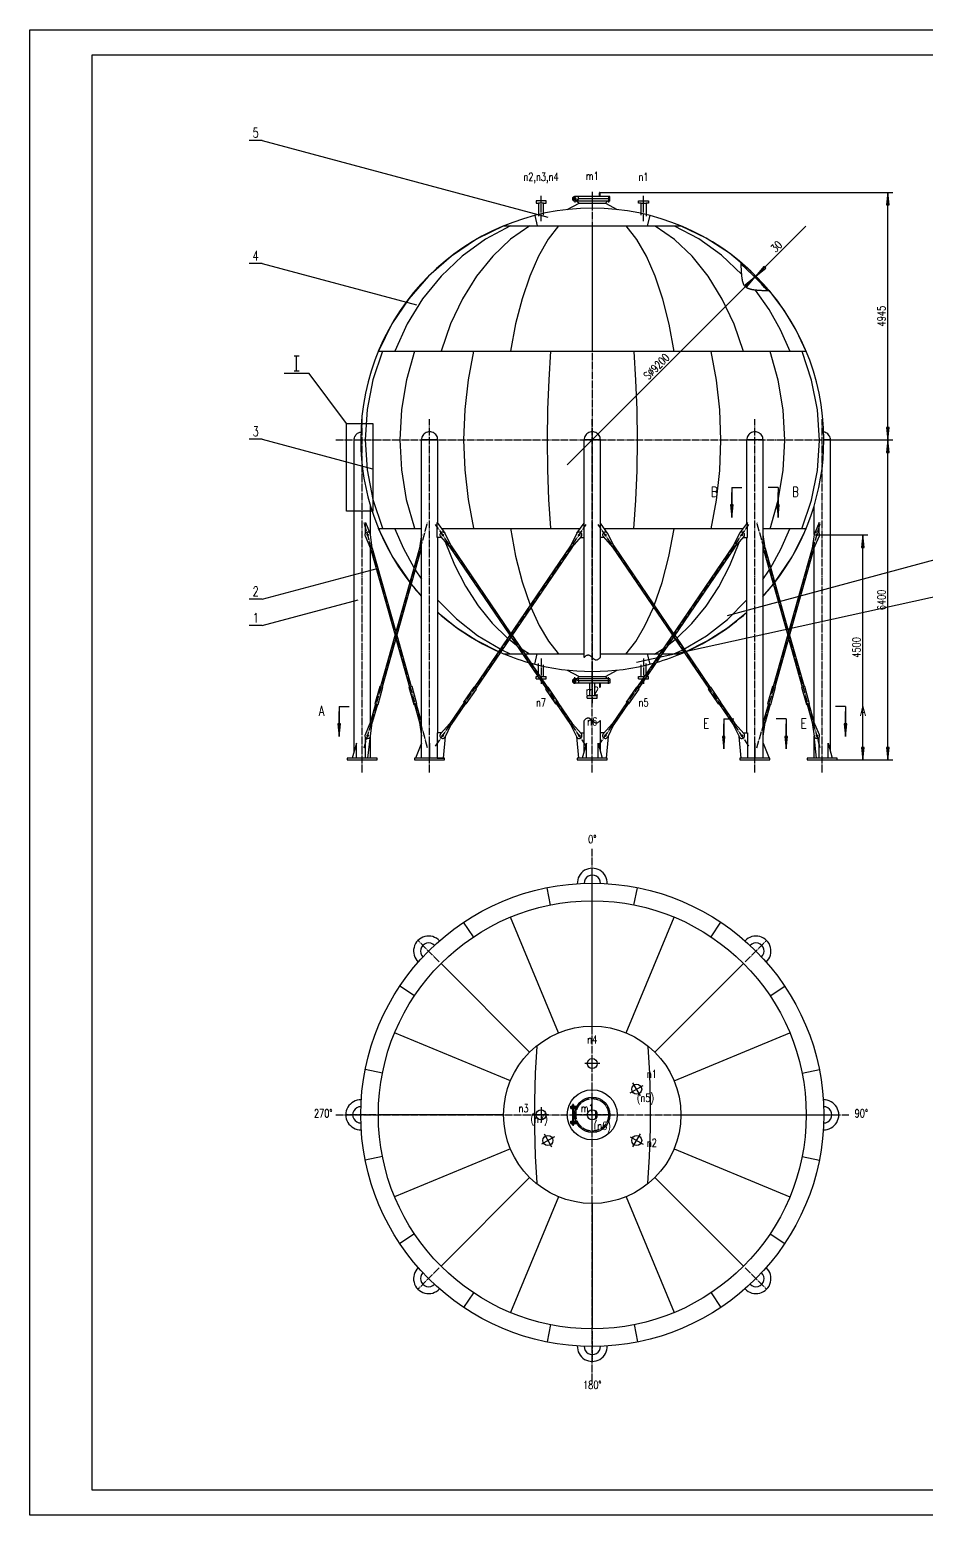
# Model space of a CAD drawing. Extents: x -1250 to 40800, y -500 to 29200.
# Drawn here: x -1250 to 16680, y -500 to 29200 of the extents above; entities that cross this region are included whole.
import ezdxf
from ezdxf.enums import TextEntityAlignment as Align

# ---------------------------------------------------------------- set-up
doc = ezdxf.new("R2010")
doc.units = 0
doc.header["$LTSCALE"] = 30
doc.header["$MEASUREMENT"] = 0
doc.linetypes.add('CENTER', pattern=[6.25, 5, -0.5, 0.25, -0.5])
for name, color, linetype in [('1', 2, 'CONTINUOUS'), ('2', 1, 'CONTINUOUS'), ('4', 2, 'CENTER')]:
    doc.layers.add(name, color=color, linetype=linetype)
doc.styles.add('HZ', font='txt', dxfattribs={"width": 0.75, "bigfont": 'hztxt'})

msp = doc.modelspace()

# ---------------------------------------------------------------- linework, layer by layer
at = {"layer": '1'}
for p, q in [((3400, 26985), (9114, 25454)), ((9648, 25876), (9648, 25745)), ((10150, 25946), (16012, 25946)), ((10325, 25876), (10325, 25745)), ((15912, 21000), (15912, 25946)), ((13273, 24273), (14273, 25273)), ((3400, 24524), (6485, 23697)), ((9500, 20500), (13252, 24252)), ((4138, 22675), (4038, 22675)), ((4088, 22375), (4088, 22675)), ((4138, 22375), (4038, 22375)), ((3400, 21013), (5608, 20422)), ((14762, 21000), (16012, 21000)), ((14762, 21000), (16012, 21000)), ((15912, 14600), (15912, 21000)), ((12790, 20050), (12790, 19450)), ((13715, 20050), (13715, 19450)), ((12790, 19450), (12790, 19450)), ((13715, 19450), (13715, 19450)), ((14438, 19100), (15512, 19100)), ((15412, 14600), (15412, 19100)), ((3400, 17816), (5697, 18431)), ((17100, 18665), (12697, 17485)), ((17100, 17915), (10886, 16546)), ((3400, 17286), (5319, 17800)), ((9648, 16124), (9648, 16255)), ((10325, 16124), (10325, 16255)), ((4937, 15671), (4937, 15071)), ((15062, 15671), (15062, 15071)), ((12628, 15421), (12628, 14821)), ((13878, 15421), (13878, 14821)), ((4937, 15071), (4937, 15071)), ((15062, 15071), (15062, 15071)), ((12628, 14821), (12628, 14821)), ((13878, 14821), (13878, 14821)), ((14438, 14600), (15512, 14600)), ((14762, 14600), (16012, 14600)), ((10000, 8381), (10000, 8681)), ((10150, 8531), (9850, 8531)), ((10758, 7943), (11018, 8093)), ((10758, 7943), (11018, 8093)), ((10963, 7889), (10813, 8148)), ((10963, 7889), (10813, 8148)), ((9125, 7506), (8825, 7506)), ((8975, 7656), (8975, 7356)), ((9242, 7068), (8982, 6918)), ((9037, 7123), (9187, 6864)), ((10758, 7068), (11018, 6918)), ((10813, 6864), (10963, 7123))]:
    msp.add_line(p, q, dxfattribs=at)
for points in [[(-1250, -500), (-1250, 29200), (40800, 29200), (40800, -500)], [(5088, 19575), (5088, 21325), (5612, 21325), (5612, 19575)]]:
    msp.add_lwpolyline(points, close=True, dxfattribs=at)
for points in [[(15912, 25946), (15887, 25696), (15937, 25696), (15912, 25946)], [(13549, 23981), (13538, 23976), (13529, 23977), (13520, 23977), (13509, 23977), (13499, 23978), (13487, 23978), (13476, 23979), (13464, 23979), (13451, 23980), (13439, 23980), (13426, 23981), (13412, 23982), (13399, 23982), (13386, 23983), (13372, 23984), (13358, 23985), (13345, 23986), (13331, 23987), (13318, 23988), (13305, 23989), (13292, 23990), (13279, 23992), (13266, 23993), (13257, 23994), (13248, 23995), (13239, 23996), (13231, 23997), (13222, 23998), (13214, 24000), (13206, 24001), (13198, 24002), (13190, 24004), (13183, 24006), (13175, 24007), (13168, 24009), (13161, 24011), (13154, 24013), (13147, 24014), (13141, 24017), (13134, 24019), (13128, 24021), (13122, 24023), (13116, 24026), (13110, 24028), (13105, 24031), (13099, 24034), (13094, 24037), (13089, 24040), (13084, 24043), (13079, 24047), (13075, 24050), (13070, 24054), (13066, 24058), (13062, 24062), (13058, 24066), (13054, 24070), (13050, 24075), (13047, 24079), (13043, 24084), (13040, 24089), (13037, 24094), (13034, 24099), (13031, 24105), (13028, 24110), (13026, 24116), (13023, 24122), (13021, 24128), (13019, 24134), (13017, 24141), (13015, 24147), (13013, 24154), (13011, 24161), (13009, 24168), (13007, 24175), (13006, 24183), (13004, 24190), (13002, 24198), (13001, 24206), (13000, 24214), (12998, 24222), (12997, 24231), (12996, 24239), (12995, 24248), (12994, 24257), (12993, 24266), (12992, 24279), (12990, 24292), (12989, 24305), (12988, 24318), (12987, 24331), (12986, 24345), (12985, 24358), (12984, 24372), (12983, 24386), (12982, 24399), (12982, 24412), (12981, 24426), (12980, 24439), (12980, 24451), (12979, 24464), (12979, 24476), (12978, 24487), (12978, 24499), (12977, 24509), (12977, 24520), (12977, 24529), (12976, 24538), (12976, 24547)], [(13273, 24273), (13468, 24433), (13433, 24468), (13273, 24273)], [(13252, 24252), (13058, 24093), (13093, 24058), (13252, 24252)], [(5088, 21325), (4338, 22325), (3838, 22325)], [(15912, 21000), (15937, 21250), (15887, 21250), (15912, 21000)], [(15912, 21000), (15887, 20750), (15937, 20750), (15912, 21000)], [(12790, 19450), (12815, 19700), (12765, 19700), (12790, 19450), (12790, 19950)], [(13715, 19450), (13740, 19700), (13690, 19700), (13715, 19450), (13715, 19950)], [(15412, 19100), (15387, 18850), (15437, 18850), (15412, 19100)], [(9839, 16653), (9846, 16658), (9856, 16667), (9867, 16677), (9880, 16686), (9892, 16693), (9899, 16697), (9906, 16699), (9913, 16700), (9920, 16701), (9926, 16700), (9933, 16699), (9939, 16696), (9946, 16693), (9952, 16690), (9959, 16685), (9966, 16680), (9973, 16675), (9979, 16669), (9986, 16663), (9993, 16656), (10000, 16650), (10007, 16644), (10014, 16637), (10021, 16631), (10027, 16625), (10034, 16620), (10041, 16615), (10048, 16610), (10054, 16607), (10061, 16604), (10067, 16601), (10074, 16600), (10080, 16599), (10087, 16600), (10094, 16601), (10101, 16603), (10108, 16607), (10120, 16614), (10133, 16623), (10144, 16633), (10154, 16642), (10162, 16650)], [(4937, 15071), (4962, 15321), (4912, 15321), (4937, 15071), (4937, 15571)], [(15062, 15071), (15088, 15321), (15038, 15321), (15062, 15071), (15062, 15571)], [(9839, 15394), (9846, 15399), (9856, 15408), (9867, 15418), (9880, 15427), (9892, 15434), (9899, 15438), (9906, 15440), (9913, 15441), (9920, 15442), (9926, 15441), (9933, 15440), (9939, 15437), (9946, 15434), (9952, 15431), (9959, 15426), (9966, 15421), (9973, 15416), (9979, 15410), (9986, 15404), (9993, 15397), (10000, 15391), (10007, 15385), (10014, 15378), (10021, 15372), (10027, 15366), (10034, 15361), (10041, 15356), (10048, 15351), (10054, 15348), (10061, 15345), (10067, 15342), (10074, 15341), (10080, 15340), (10087, 15341), (10094, 15342), (10101, 15344), (10108, 15348), (10120, 15355), (10133, 15364), (10144, 15374), (10154, 15383), (10162, 15391)], [(12628, 14821), (12653, 15071), (12603, 15071), (12628, 14821), (12628, 15321)], [(13878, 14821), (13903, 15071), (13853, 15071), (13878, 14821), (13878, 15321)], [(15412, 14600), (15437, 14850), (15387, 14850), (15412, 14600)], [(15912, 14600), (15937, 14850), (15887, 14850), (15912, 14600)]]:
    msp.add_lwpolyline(points, dxfattribs=at)
for centre in [(10888, 8018), (10000, 7506), (9112, 6993)]:
    msp.add_circle(centre, 100, dxfattribs=at)
for points in [[(15912, 25946), (15887, 25696), (15937, 25696), (15912, 25946)], [(13273, 24273), (13468, 24433), (13433, 24468), (13273, 24273)], [(13252, 24252), (13058, 24093), (13093, 24058), (13252, 24252)], [(15912, 21000), (15937, 21250), (15887, 21250), (15912, 21000)], [(15912, 21000), (15887, 20750), (15937, 20750), (15912, 21000)], [(12790, 19450), (12815, 19700), (12765, 19700), (12790, 19450)], [(13715, 19450), (13740, 19700), (13690, 19700), (13715, 19450)], [(15412, 19100), (15387, 18850), (15437, 18850), (15412, 19100)], [(4937, 15071), (4962, 15321), (4912, 15321), (4937, 15071)], [(15062, 15071), (15088, 15321), (15038, 15321), (15062, 15071)], [(12628, 14821), (12653, 15071), (12603, 15071), (12628, 14821)], [(13878, 14821), (13903, 15071), (13853, 15071), (13878, 14821)], [(15412, 14600), (15437, 14850), (15387, 14850), (15412, 14600)], [(15912, 14600), (15937, 14850), (15887, 14850), (15912, 14600)]]:
    msp.add_solid(points, dxfattribs=at)
at = {"layer": '2'}
for p, q in [((3400, 26985), (3140, 26985)), ((10352, 25866), (9648, 25866)), ((9725, 25820), (9725, 25866)), ((10145, 25866), (10145, 25941)), ((10155, 25866), (10155, 25941)), ((10352, 25820), (10352, 25866)), ((9025, 25729), (8925, 25729)), ((9648, 25775), (9725, 25820)), ((10352, 25775), (9648, 25775)), ((9693, 25775), (9735, 25733)), ((10352, 25817), (9720, 25817)), ((9720, 25775), (9720, 25817)), ((10352, 25820), (9725, 25820)), ((9729, 25818), (9726, 25820)), ((9726, 25817), (9729, 25818)), ((10344, 25818), (9729, 25818)), ((9735, 25733), (10265, 25733)), ((10307, 25775), (10265, 25733)), ((10344, 25818), (10348, 25820)), ((10348, 25817), (10344, 25818)), ((10352, 25775), (10352, 25817)), ((10975, 25729), (11075, 25729)), ((8228, 25278), (11772, 25278)), ((8228, 25278), (11772, 25278)), ((8848, 25483), (8901, 25278)), ((10000, 25278), (10000, 22772)), ((11152, 25483), (11099, 25278)), ((3400, 24524), (3140, 24524)), ((5722, 22772), (14278, 22772)), ((3400, 21013), (3140, 21013)), ((5238, 14768), (5238, 21000)), ((5238, 21000), (5370, 21000)), ((6910, 21000), (6585, 21000)), ((6585, 14636), (6585, 21000)), ((6910, 19333), (6910, 21000)), ((10162, 21000), (9838, 21000)), ((9838, 16650), (9838, 21000)), ((10162, 16650), (10162, 21000)), ((13415, 21000), (13090, 21000)), ((13090, 19333), (13090, 21000)), ((13415, 14636), (13415, 21000)), ((14762, 21000), (14630, 21000)), ((14762, 14768), (14762, 21000)), ((12790, 20050), (12990, 20050)), ((13715, 20050), (13515, 20050)), ((5562, 19108), (5562, 19679)), ((14438, 19108), (14438, 19679)), ((5462, 19130), (5462, 19350)), ((5462, 19350), (5559, 19121)), ((6897, 19045), (6897, 19350)), ((6897, 19350), (7053, 19132)), ((9694, 19132), (9838, 19333)), ((10306, 19132), (10162, 19333)), ((13103, 19350), (12947, 19132)), ((13103, 19045), (13103, 19350)), ((14538, 19350), (14441, 19121)), ((14538, 19130), (14538, 19350)), ((5722, 19228), (6585, 19228)), ((6984, 19045), (6897, 19045)), ((6910, 15141), (6910, 19045)), ((6984, 19228), (9763, 19228)), ((9763, 19045), (9838, 19045)), ((10237, 19045), (10162, 19045)), ((10237, 19228), (13016, 19228)), ((13016, 19045), (13103, 19045)), ((13090, 15141), (13090, 19045)), ((13415, 19228), (14278, 19228)), ((5562, 15351), (5562, 18835)), ((5567, 18826), (6055, 17093)), ((5601, 18835), (6074, 17159)), ((6546, 18835), (5766, 16067)), ((6581, 18826), (5800, 16057)), ((7151, 18858), (8352, 17093)), ((7181, 18879), (8374, 17125)), ((9567, 18879), (7641, 16048)), ((9596, 18858), (7671, 16028)), ((10404, 18858), (11605, 17093)), ((10433, 18879), (11626, 17125)), ((12819, 18879), (10894, 16048)), ((12849, 18858), (10923, 16028)), ((13419, 18826), (13908, 17093)), ((13454, 18835), (13926, 17159)), ((14399, 18835), (13619, 16067)), ((14433, 18826), (13653, 16057)), ((14438, 15351), (14438, 18835)), ((3400, 17816), (3140, 17816)), ((3400, 17286), (3140, 17286)), ((6074, 17027), (6347, 16057)), ((6092, 17093), (6381, 16067)), ((8374, 17061), (9077, 16028)), ((8395, 17093), (9107, 16048)), ((11626, 17061), (12329, 16028)), ((11648, 17093), (12359, 16048)), ((13926, 17027), (14200, 16057)), ((13945, 17093), (14234, 16067)), ((8228, 16722), (8604, 16722)), ((8228, 16722), (8604, 16722)), ((8648, 16722), (9838, 16722)), ((8648, 16722), (9838, 16722)), ((8848, 16517), (8901, 16722)), ((10162, 16722), (11352, 16722)), ((10162, 16722), (11352, 16722)), ((11099, 16722), (11152, 16517)), ((11396, 16722), (11772, 16722)), ((11396, 16722), (11772, 16722)), ((8925, 16315), (8925, 16527)), ((9025, 16271), (9025, 16505)), ((10975, 16271), (10975, 16505)), ((11075, 16315), (11075, 16527)), ((8875, 16221), (8875, 16271)), ((8875, 16271), (8911, 16271)), ((8875, 16221), (8945, 16221)), ((8955, 16271), (9025, 16271)), ((8989, 16221), (9075, 16221)), ((9025, 16271), (9075, 16271)), ((9075, 16221), (9075, 16271)), ((10352, 16225), (9648, 16225)), ((9648, 16225), (9725, 16180)), ((10352, 16134), (9648, 16134)), ((9693, 16225), (9735, 16267)), ((9720, 16225), (9720, 16183)), ((10352, 16183), (9720, 16183)), ((10352, 16180), (9725, 16180)), ((9725, 16180), (9725, 16134)), ((9726, 16183), (9729, 16182)), ((9729, 16182), (9726, 16180)), ((10344, 16182), (9729, 16182)), ((9735, 16267), (10265, 16267)), ((9950, 15889), (9950, 16134)), ((10050, 15889), (10050, 16134)), ((10145, 16134), (10145, 16059)), ((10155, 16134), (10155, 16059)), ((10307, 16225), (10265, 16267)), ((10348, 16183), (10344, 16182)), ((10344, 16182), (10348, 16180)), ((10352, 16225), (10352, 16183)), ((10352, 16180), (10352, 16134)), ((10925, 16271), (10975, 16271)), ((10925, 16221), (10925, 16271)), ((10925, 16221), (11011, 16221)), ((10975, 16271), (11045, 16271)), ((11055, 16221), (11125, 16221)), ((11089, 16271), (11125, 16271)), ((11125, 16221), (11125, 16271)), ((7438, 15750), (7151, 15328)), ((9309, 15750), (9596, 15328)), ((9900, 15839), (9900, 15889)), ((9900, 15889), (9950, 15889)), ((9900, 15839), (10100, 15839)), ((9950, 15889), (10050, 15889)), ((10050, 15889), (10100, 15889)), ((10100, 15839), (10100, 15889)), ((10691, 15750), (10404, 15328)), ((12562, 15750), (12849, 15328)), ((4937, 15671), (5138, 15671)), ((5668, 15720), (5567, 15360)), ((5703, 15711), (5601, 15351)), ((6444, 15711), (6546, 15351)), ((6479, 15720), (6581, 15360)), ((7468, 15730), (7181, 15307)), ((9279, 15730), (9567, 15307)), ((10721, 15730), (10433, 15307)), ((12532, 15730), (12819, 15307)), ((13521, 15720), (13419, 15360)), ((13556, 15711), (13454, 15351)), ((14297, 15711), (14399, 15351)), ((14332, 15720), (14433, 15360)), ((15062, 15671), (14862, 15671)), ((9838, 14768), (9838, 15391)), ((10162, 14768), (10162, 15391)), ((12628, 15421), (12828, 15421)), ((13878, 15421), (13678, 15421)), ((5462, 14636), (5462, 15056)), ((5515, 14636), (5563, 15080)), ((5562, 14636), (5562, 15077)), ((6984, 15141), (6897, 15141)), ((6897, 15141), (6897, 14636)), ((7024, 14636), (7062, 15071)), ((9685, 15071), (9723, 14636)), ((9763, 15141), (9838, 15141)), ((10237, 15141), (10162, 15141)), ((10315, 15071), (10277, 14636)), ((12976, 14636), (12938, 15071)), ((13016, 15141), (13103, 15141)), ((13103, 15141), (13103, 14636)), ((14485, 14636), (14437, 15080)), ((14438, 14636), (14438, 15077)), ((14538, 14636), (14538, 15056)), ((6897, 14636), (7024, 14636)), ((13103, 14636), (12976, 14636)), ((9165, 11701), (9097, 12047)), ((10834, 11701), (10903, 12047)), ((10000, 9278), (10000, 11784)), ((7624, 11063), (7428, 11356)), ((9322, 9143), (8363, 11458)), ((10678, 9143), (11637, 11458)), ((12376, 11063), (12572, 11356)), ((8747, 8759), (6975, 10531)), ((11253, 8759), (13025, 10531)), ((6443, 9882), (6150, 10078)), ((13557, 9883), (13850, 10078)), ((8363, 8184), (6048, 9143)), ((11637, 8184), (13952, 9143)), ((5805, 8340), (5459, 8409)), ((14195, 8341), (14541, 8409)), ((8228, 7506), (5722, 7506)), ((9570, 7680), (9693, 7680)), ((9570, 7632), (9570, 7680)), ((9570, 7656), (9681, 7656)), ((9570, 7632), (9671, 7632)), ((9606, 7704), (9630, 7704)), ((9606, 7680), (9606, 7704)), ((9606, 7680), (9606, 7380)), ((9630, 7680), (9630, 7704)), ((9630, 7380), (9630, 7680)), ((10070, 7431), (10070, 7581)), ((10080, 7431), (10080, 7581)), ((11772, 7506), (14278, 7506)), ((9570, 7380), (9671, 7380)), ((9570, 7332), (9570, 7380)), ((9570, 7356), (9681, 7356)), ((9570, 7332), (9693, 7332)), ((9606, 7308), (9606, 7332)), ((9606, 7308), (9630, 7308)), ((9630, 7308), (9630, 7332)), ((5805, 6671), (5459, 6603)), ((8363, 6828), (6048, 5869)), ((11637, 6828), (13952, 5869)), ((14195, 6671), (14541, 6603)), ((8747, 6253), (6975, 4481)), ((11253, 6253), (13025, 4481)), ((9322, 5869), (8363, 3554)), ((10000, 5734), (10000, 3228)), ((10678, 5869), (11637, 3554)), ((6443, 5130), (6150, 4934)), ((13557, 5130), (13850, 4934)), ((7624, 3949), (7428, 3656)), ((12376, 3949), (12572, 3656)), ((9165, 3311), (9097, 2965)), ((10835, 3311), (10903, 2965))]:
    msp.add_line(p, q, dxfattribs=at)
for points in [[(0, 0), (0, 28700), (40300, 28700), (40300, 0)], [(5814, 16053), (5752, 16071), (5654, 15724), (5717, 15707)], [(6395, 16071), (6333, 16053), (6431, 15707), (6493, 15724)], [(7683, 16019), (7629, 16056), (7426, 15758), (7480, 15722)], [(9118, 16056), (9065, 16019), (9267, 15722), (9321, 15758)], [(10935, 16019), (10882, 16056), (10679, 15758), (10733, 15722)], [(12371, 16056), (12317, 16019), (12520, 15722), (12574, 15758)], [(13667, 16053), (13605, 16071), (13507, 15724), (13569, 15707)], [(14248, 16071), (14186, 16053), (14283, 15707), (14346, 15724)], [(5700, 14600), (5700, 14636), (5100, 14636), (5100, 14600)], [(7047, 14600), (7047, 14636), (6447, 14636), (6447, 14600)], [(7047, 14600), (7047, 14636), (6447, 14636), (6447, 14600)], [(10300, 14600), (10300, 14636), (9700, 14636), (9700, 14600)], [(10300, 14600), (10300, 14636), (9700, 14636), (9700, 14600)], [(13553, 14600), (13553, 14636), (12953, 14636), (12953, 14600)], [(13553, 14600), (13553, 14636), (12953, 14636), (12953, 14600)], [(14900, 14600), (14900, 14636), (14300, 14636), (14300, 14600)]]:
    msp.add_lwpolyline(points, close=True, dxfattribs=at)
for points in [[(9025, 25495), (9025, 25729), (9075, 25729), (9075, 25779), (8875, 25779), (8875, 25729), (8925, 25729), (8925, 25473)], [(9500, 25603), (9735, 25733), (10265, 25733), (10500, 25603)], [(10975, 25495), (10975, 25729), (10925, 25729), (10925, 25779), (11125, 25779), (11125, 25729), (11075, 25729), (11075, 25473)], [(8230, 25278), (7687, 25011), (7183, 24675), (6728, 24276), (6329, 23821), (5992, 23318), (5724, 22775)], [(8365, 25278), (7863, 25011), (7398, 24675), (6977, 24276), (6608, 23821), (6297, 23318), (6049, 22775)], [(8749, 25278), (8365, 25011), (8009, 24674), (7687, 24275), (7404, 23820), (7166, 23317), (6976, 22774)], [(9323, 25278), (9116, 25010), (8923, 24674), (8748, 24275), (8595, 23820), (8466, 23317), (8364, 22774)], [(11638, 22768), (11536, 23311), (11408, 23815), (11255, 24270), (11081, 24670), (10889, 25007), (10681, 25276)], [(13026, 22767), (12837, 23311), (12600, 23815), (12318, 24270), (11997, 24670), (11641, 25007), (11257, 25275)], [(12994, 24307), (12583, 24691), (12130, 25016), (11642, 25275)], [(13550, 23972), (13169, 24375), (12742, 24730), (12276, 25032), (11778, 25275)], [(13954, 22767), (13764, 23200), (13534, 23609), (13266, 23990)], [(14279, 22767), (14078, 23193), (13834, 23596), (13550, 23972)], [(5806, 22775), (5615, 22202), (5498, 21608), (5459, 21004)], [(6444, 22775), (6282, 22201), (6184, 21608), (6150, 21004)], [(7624, 22774), (7516, 22201), (7450, 21607), (7428, 21003)], [(9166, 22773), (9128, 22200), (9105, 21606), (9097, 21002)], [(10903, 20996), (10896, 21600), (10873, 22194), (10835, 22768)], [(12572, 20996), (12551, 21600), (12486, 22194), (12378, 22768)], [(13850, 20996), (13817, 21600), (13720, 22194), (13558, 22767)], [(14541, 20996), (14503, 21600), (14387, 22194), (14197, 22767)], [(5238, 21000), (5239, 21022), (5244, 21044), (5251, 21065), (5262, 21084), (5275, 21102), (5291, 21118), (5308, 21132), (5328, 21143), (5349, 21152), (5371, 21157)], [(6910, 21000), (6908, 21023), (6903, 21045), (6895, 21066), (6884, 21086), (6870, 21105), (6854, 21121), (6835, 21135), (6815, 21146), (6793, 21153), (6771, 21158), (6747, 21160), (6724, 21158), (6702, 21154), (6680, 21146), (6660, 21135), (6641, 21121), (6625, 21105), (6611, 21087), (6600, 21067), (6591, 21045), (6586, 21023), (6585, 21000)], [(10162, 21000), (10161, 21023), (10156, 21045), (10148, 21066), (10137, 21086), (10123, 21105), (10106, 21121), (10088, 21135), (10068, 21146), (10046, 21153), (10023, 21158), (10000, 21160), (9977, 21158), (9954, 21154), (9933, 21146), (9912, 21135), (9894, 21121), (9877, 21105), (9863, 21087), (9852, 21067), (9844, 21045), (9839, 21023), (9838, 21000)], [(13415, 21000), (13414, 21023), (13409, 21045), (13401, 21066), (13389, 21086), (13376, 21105), (13359, 21121), (13341, 21135), (13320, 21146), (13299, 21153), (13276, 21158), (13253, 21160), (13230, 21158), (13207, 21154), (13185, 21146), (13165, 21135), (13146, 21121), (13130, 21105), (13116, 21087), (13105, 21067), (13097, 21045), (13092, 21023), (13090, 21000)], [(14762, 21000), (14761, 21022), (14756, 21044), (14749, 21065), (14738, 21084), (14725, 21102), (14709, 21118), (14692, 21132), (14672, 21143), (14651, 21152), (14630, 21157)], [(5459, 21004), (5497, 20400), (5613, 19806), (5803, 19233)], [(6150, 21004), (6183, 20400), (6280, 19806), (6442, 19232)], [(7428, 21003), (7449, 20399), (7515, 19805), (7622, 19232)], [(9097, 21002), (9104, 20398), (9127, 19805), (9165, 19232)], [(10833, 19222), (10872, 19796), (10895, 20390), (10903, 20995)], [(12375, 19222), (12483, 19795), (12550, 20389), (12572, 20993)], [(13554, 19221), (13717, 19794), (13816, 20387), (13850, 20991)], [(14192, 19220), (14384, 19793), (14501, 20386), (14541, 20990)], [(5457, 19081), (5567, 18826), (5601, 18835), (5562, 19111)], [(5721, 19233), (5998, 18671), (6349, 18153)], [(6046, 19232), (6222, 18829), (6432, 18446)], [(6585, 19108), (6546, 18835), (6581, 18826), (6585, 18835)], [(6965, 19066), (7151, 18858), (7181, 18879), (7056, 19127)], [(8362, 19232), (8467, 18675), (8600, 18161), (8757, 17697)], [(9691, 19127), (9567, 18879), (9596, 18858), (9782, 19066)], [(10218, 19066), (10404, 18858), (10433, 18879), (10309, 19127)], [(11237, 17687), (11396, 18150), (11529, 18665), (11636, 19222)], [(12944, 19127), (12819, 18879), (12849, 18858), (13035, 19066)], [(13415, 18835), (13419, 18826), (13454, 18835), (13415, 19108)], [(13561, 18434), (13772, 18817), (13949, 19220)], [(13642, 18142), (13995, 18659), (14274, 19220)], [(14438, 19111), (14399, 18835), (14433, 18826), (14543, 19081)], [(7060, 18962), (7244, 18501), (7463, 18073), (7716, 17682), (7998, 17336), (8307, 17037)], [(11683, 17029), (11993, 17327), (12276, 17673), (12530, 18063), (12751, 18490), (12936, 18951)], [(6377, 18118), (6581, 17878)], [(6458, 18404), (6582, 18216)], [(13410, 18206), (13535, 18393)], [(13410, 17868), (13615, 18107)], [(6906, 17802), (7286, 17421), (7706, 17092), (8159, 16820)], [(6906, 17556), (7283, 17251), (7690, 16987), (8123, 16767)], [(8773, 17657), (8940, 17289), (9122, 16977), (9318, 16726)], [(10673, 16719), (10870, 16968), (11053, 17279), (11221, 17646)], [(11829, 16815), (12283, 17085), (12704, 17412), (13085, 17793)], [(11864, 16762), (12298, 16980), (12706, 17243), (13084, 17547)], [(8335, 17013), (8483, 16897)], [(11507, 16890), (11656, 17006)], [(8157, 16753), (8222, 16725)], [(8192, 16804), (8358, 16725)], [(8567, 16837), (8742, 16725)], [(11247, 16719), (11423, 16830)], [(11630, 16720), (11796, 16798)], [(11765, 16720), (11831, 16747)], [(9500, 16397), (9735, 16267), (10265, 16267), (10500, 16397)], [(5562, 15075), (5601, 15351), (5567, 15360), (5457, 15105)], [(6585, 15351), (6581, 15360), (6546, 15351), (6585, 15078)], [(7056, 15059), (7181, 15307), (7151, 15328), (6965, 15120)], [(9782, 15120), (9596, 15328), (9567, 15307), (9691, 15059)], [(10309, 15059), (10433, 15307), (10404, 15328), (10218, 15120)], [(13035, 15120), (12849, 15328), (12819, 15307), (12944, 15059)], [(13415, 15078), (13454, 15351), (13419, 15360), (13415, 15351)], [(14543, 15105), (14433, 15360), (14399, 15351), (14438, 15075)], [(5285, 14636), (5285, 14936), (5200, 14636)], [(6585, 14636), (6585, 14936), (6465, 14636)], [(6747, 14636), (6747, 14936), (6747, 14636)], [(9885, 14636), (9885, 14936), (9800, 14636)], [(10115, 14636), (10115, 14936), (10200, 14636)], [(13253, 14636), (13253, 14936), (13253, 14636)], [(13415, 14636), (13415, 14936), (13535, 14636)], [(14715, 14636), (14715, 14936), (14800, 14636)], [(8893, 8878), (8860, 8338), (8843, 7786), (8843, 7231), (8859, 6679), (8892, 6138)], [(11108, 8872), (11141, 8332), (11157, 7780), (11157, 7224), (11140, 6672), (11107, 6133)]]:
    msp.add_lwpolyline(points, dxfattribs=at)
for centre, radius in [((9648, 25820), 22.8), ((9648, 25820), 11.4), ((5508, 19100), 15), ((7008, 19100), 15), ((9739, 19100), 15), ((10261, 19100), 15), ((12992, 19100), 15), ((14492, 19100), 15), ((9648, 16180), 22.8), ((9648, 16180), 11.4), ((5508, 15086), 15), ((7008, 15086), 15), ((9739, 15086), 15), ((10261, 15086), 15), ((12992, 15086), 15), ((14492, 15086), 15), ((10000, 7506), 4630), ((10000, 7506), 4278), ((10000, 7506), 1772), ((10000, 8531), 100), ((10888, 8018), 100), ((10000, 7506), 500), ((10000, 7506), 352), ((8975, 7506), 100), ((10888, 6993), 100)]:
    msp.add_circle(centre, radius, dxfattribs=at)
for centre, radius, start, end in [((9648, 25820), 45.5, 90, 270), ((10150, 25941), 5, 0, 180), ((10000, 21000), 4630, 0, 180), ((10000, 21000), 4600, 40.3546, 49.6454), ((10000, 21000), 4630, 179.9998, 218.017), ((10000, 21000), 4630, 321.9831, 359.9997), ((5508, 19100), 55, 11.128, 200.346), ((7008, 19100), 55, 29.6181, 218.8362), ((9739, 19100), 55, 321.1638, 150.3819), ((10261, 19100), 55, 29.6181, 218.8362), ((12992, 19100), 55, 321.1638, 150.3818), ((14492, 19100), 55, 339.6538, 168.8718), ((10000, 21000), 4630, 218.5675, 222.4709), ((10000, 21000), 4630, 317.5292, 321.4326), ((10000, 21000), 4630, 228.1312, 246.1616), ((10000, 21000), 4630, 293.8385, 311.8688), ((10000, 21000), 4630, 246.6149, 253.9668), ((10000, 21000), 4630, 286.0334, 293.3853), ((10000, 21000), 4630, 254.6587, 285.3414), ((9648, 16180), 45.5, 90, 270), ((10150, 16059), 5, 180, 0), ((5508, 15086), 55, 159.6539, 348.872), ((7008, 15086), 55, 141.1638, 330.3819), ((9739, 15086), 55, 209.6181, 38.8361), ((10261, 15086), 55, 141.1638, 330.3819), ((12992, 15086), 55, 209.6181, 38.8362), ((14492, 15086), 55, 191.1282, 20.3462), ((10000, 12136), 300, 358.1435, 181.8564), ((10000, 12136), 162, 358.9945, 181.0055), ((6726, 10780), 300, 43.1435, 226.8565), ((13274, 10780), 300, 313.1435, 136.8565), ((6726, 10780), 162, 43.9945, 226.0055), ((13274, 10780), 162, 313.9945, 136.0055), ((5370, 7506), 300, 88.1435, 271.8565), ((14630, 7506), 300, 268.1435, 91.8565), ((14630, 7506), 300, 268.1435, 91.8565), ((5370, 7506), 162, 88.9945, 271.0055), ((10075, 7581), 5, 0, 180), ((10075, 7431), 5, 180, 0), ((14630, 7506), 162, 268.9945, 91.0055), ((14630, 7506), 162, 268.9945, 91.0055), ((6726, 4232), 300, 133.1435, 316.8565), ((6726, 4232), 162, 133.9945, 316.0055), ((13274, 4232), 300, 223.1435, 46.8565), ((13274, 4232), 162, 223.9945, 46.0055), ((10000, 2876), 300, 178.1435, 1.8565), ((10000, 2876), 162, 178.9945, 1.0055)]:
    msp.add_arc(centre, radius, start, end, dxfattribs=at)
at = {"layer": '4'}
for p, q in [((8975, 25373), (8975, 25879)), ((10000, 25956), (10000, 25755)), ((10000, 25930), (10000, 16070)), ((11025, 25373), (11025, 25879)), ((5400, 14350), (5400, 21412)), ((6747, 14350), (6747, 21412)), ((10000, 14350), (10000, 21412)), ((13253, 14350), (13253, 21412)), ((14600, 14350), (14600, 21412)), ((4870, 21000), (15130, 21000)), ((6707, 14845), (5440, 19341)), ((5440, 14845), (6707, 19341)), ((9880, 14879), (6868, 19307)), ((6868, 14879), (9880, 19307)), ((13132, 14879), (10120, 19307)), ((10120, 14879), (13132, 19307)), ((14560, 14845), (13293, 19341)), ((13293, 14845), (14560, 19341)), ((8975, 16627), (8975, 16121)), ((11025, 16627), (11025, 16121)), ((10000, 16044), (10000, 16245)), ((10000, 16234), (10000, 15739)), ((10000, 2176), (10000, 12836)), ((10000, 11834), (10000, 12438)), ((6940, 10566), (6513, 10993)), ((13060, 10566), (13487, 10993)), ((9618, 7288), (9618, 7724)), ((10000, 7144), (10000, 7868)), ((4870, 7506), (15130, 7506)), ((5672, 7506), (5068, 7506)), ((10362, 7506), (9638, 7506)), ((14328, 7506), (14932, 7506)), ((14328, 7506), (14932, 7506)), ((6940, 4446), (6513, 4019)), ((13060, 4446), (13487, 4019)), ((10000, 3178), (10000, 2574))]:
    msp.add_line(p, q, dxfattribs=at)
msp.add_circle((10000, 7506), 325, dxfattribs=at)

# ---------------------------------------------------------------- texts
at = {"layer": '1', "style": 'HZ', "width": 0.75}
for s, height, p in [('5', 192, (3270, 27045)), ('n2,n3,n4', 160, (8975, 26179)), ('m1', 160, (10000, 26196)), ('n1', 160, (11025, 26179)), ('4', 192, (3270, 24584)), ('3', 192, (3270, 21073)), ('B', 200, (12440, 19860)), ('B', 200, (14065, 19860)), ('2', 192, (3270, 17876)), ('1', 192, (3270, 17346)), ('m2', 160, (10000, 15904)), ('n7', 160, (8975, 15671)), ('n5', 160, (11025, 15671)), ('A', 200, (4588, 15481)), ('n6', 160, (10000, 15289)), ('A', 200, (15412, 15481)), ('E', 200, (12278, 15231)), ('E', 200, (14228, 15231)), ('0%%d', 160, (10000, 12936)), ('n4', 160, (10000, 8931)), ('n1', 160, (11191, 8244)), ('(n5)', 160, (11063, 7765)), ('270%%d', 160, (4620, 7456)), ('n3', 160, (8625, 7556)), ('(n7)', 160, (8937, 7347)), ('m1', 160, (9900, 7556)), ('90%%d', 160, (15380, 7456)), ('(n6)', 160, (10200, 7206)), ('n2', 160, (11191, 6868)), ('180%%d', 160, (10000, 2026))]:
    msp.add_text(s, height=height, dxfattribs=at).set_placement(p, align=Align.CENTER)
for s, rotation, p in [('30', 45, (13738, 24809)), ('4945', 90, (15862, 23473)), ('S%%c9200', 45, (11341, 22411)), ('6400', 90, (15862, 17800)), ('4500', 90, (15362, 16850))]:
    msp.add_text(s, height=160, rotation=rotation, dxfattribs=at).set_placement(p, align=Align.CENTER)

doc.saveas('drawing.dxf')
